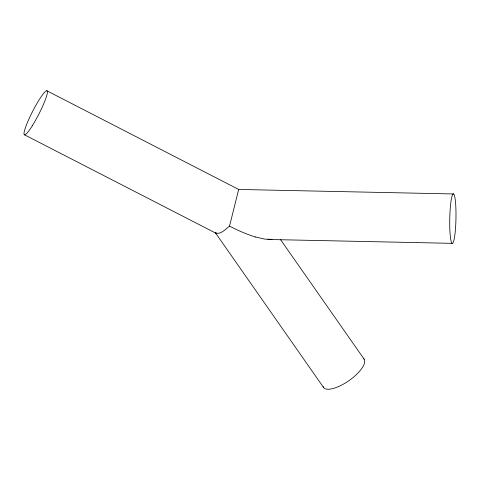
<?xml version="1.0" encoding="UTF-8"?>
<svg xmlns="http://www.w3.org/2000/svg" width="480" height="480" viewBox="0 0 480 480"><rect width="100%" height="100%" fill="white"/><g stroke="black" fill="none" stroke-linecap="round" stroke-linejoin="round"><path stroke-width="0.72" d="M238.698 189.378L229.506 226.194C225.588 228.936 220.302 235.47 215.316 232.614M238.566 189.756L238.686 189.384M271.992 239.31L264.912 239.16L255.282 236.916M453.564 193.968A24.744 3.102 -88.8 0 0 449.85 229.65A24.744 3.102 -88.8 0 0 455.154 232.35A24.744 3.102 -88.8 0 0 453.564 193.968L238.662 189.45L46.812 90.75M267.876 239.466L452.148 243.342M24.606 134.868L216.6 233.562M280.488 239.556L364.158 359.196M215.49 232.896L323.472 387.354M363.57 358.512A24.744 8.988 -35 0 1 348.714 380.814A24.744 8.988 -35 0 1 323.088 386.544M255.306 237.006A87 42.51 31.7 0 1 229.53 226.104M32.232 125.856A24.744 3.396 -62.8 0 0 47.13 90.882A24.744 3.396 -62.8 0 0 27.762 121.692A24.744 3.396 -62.8 0 0 32.232 125.856"/></g></svg>
